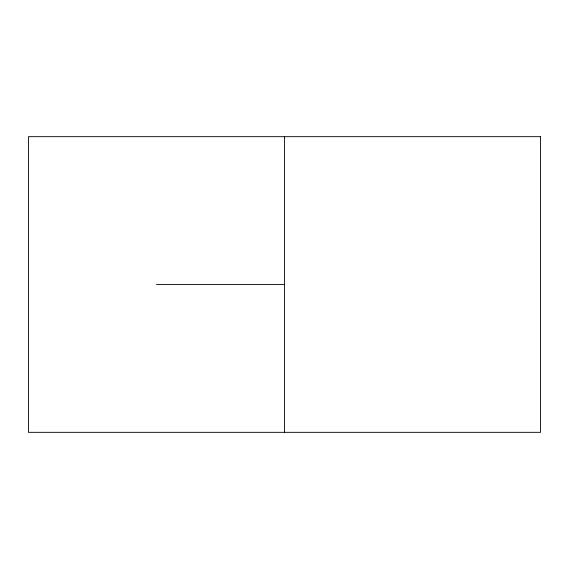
<?xml version="1.0" encoding="UTF-8"?>
<svg xmlns="http://www.w3.org/2000/svg" width="569" height="569" viewBox="0 0 569 569"><rect width="100%" height="100%" fill="white"/><g stroke="black" fill="none" stroke-linecap="round" stroke-linejoin="round"><path stroke-width="0.85" d="M156.475 284.5L284.5 284.5M284.5 136.667L284.5 432.333M540.55 136.667L28.45 136.667L28.45 432.333L540.55 432.333L540.55 136.667"/></g></svg>
